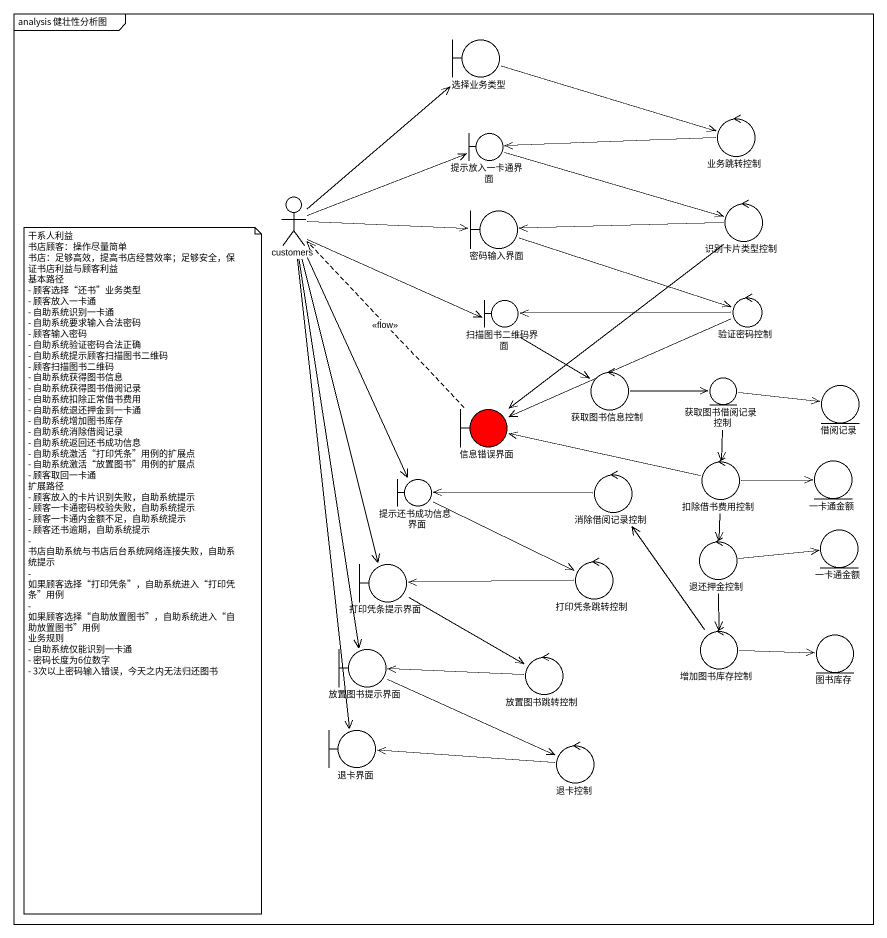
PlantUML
@startuml
mainframe analysis 健壮性分析图
boundary 选择业务类型
boundary 提示放入一卡通界面
control 业务跳转控制
actor customers
boundary 密码输入界面
control 识别卡片类型控制
boundary 扫描图书二维码界面
control 验证密码控制
control 获取图书信息控制
entity 获取图书借阅记录控制
boundary 信息错误界面 #FF0000
entity 借阅记录
boundary 提示还书成功信息界面
control 消除借阅记录控制
control 扣除借书费用控制
entity 一卡通金额
entity "一卡通金额" as 一卡通金额_2
boundary 打印凭条提示界面
control 打印凭条跳转控制
control 退还押金控制
control 增加图书库存控制
entity 图书库存
boundary 放置图书提示界面
control 放置图书跳转控制
boundary 退卡界面
control 退卡控制
选择业务类型 -right-> 业务跳转控制
提示放入一卡通界面 -right-> 识别卡片类型控制
业务跳转控制 -left-> 提示放入一卡通界面
customers -up-> 选择业务类型
customers -right-> 提示放入一卡通界面
customers -right-> 密码输入界面
customers -right-> 扫描图书二维码界面
customers --> 提示还书成功信息界面
customers --> 打印凭条提示界面
customers --> 放置图书提示界面
customers --> 退卡界面
密码输入界面 -right-> 验证密码控制
识别卡片类型控制 -left-> 密码输入界面
识别卡片类型控制 --> 信息错误界面
扫描图书二维码界面 --> 获取图书信息控制
验证密码控制 -left-> 扫描图书二维码界面
验证密码控制 -left-> 信息错误界面
获取图书信息控制 -right-> 获取图书借阅记录控制
获取图书借阅记录控制 -right-> 借阅记录
获取图书借阅记录控制 --> 扣除借书费用控制
信息错误界面 .up.> customers : <<flow>>
提示还书成功信息界面 -right-> 打印凭条跳转控制
消除借阅记录控制 -left-> 提示还书成功信息界面
扣除借书费用控制 -left-> 信息错误界面
扣除借书费用控制 -right-> 一卡通金额
扣除借书费用控制 --> 退还押金控制
打印凭条提示界面 -right-> 放置图书跳转控制
打印凭条跳转控制 -left-> 打印凭条提示界面
退还押金控制 -right-> 一卡通金额_2
退还押金控制 --> 增加图书库存控制
增加图书库存控制 -up-> 消除借阅记录控制
增加图书库存控制 -right-> 图书库存
放置图书提示界面 -right-> 退卡控制
放置图书跳转控制 -left-> 放置图书提示界面
退卡控制 -left-> 退卡界面
note as N1
  干系人利益
  书店顾客：操作尽量简单
  书店：足够高效，提高书店经营效率；足够安全，保证书店利益与顾客利益
  基本路径
  - 顾客选择“还书”业务类型
  - 顾客放入一卡通
  - 自助系统识别一卡通
  - 自助系统要求输入合法密码
  - 顾客输入密码
  - 自助系统验证密码合法正确
  - 自助系统提示顾客扫描图书二维码
  - 顾客扫描图书二维码
  - 自助系统获得图书信息
  - 自助系统获得图书借阅记录
  - 自助系统扣除正常借书费用
  - 自助系统退还押金到一卡通
  - 自助系统增加图书库存
  - 自助系统消除借阅记录
  - 自助系统返回还书成功信息
  - 自助系统激活“打印凭条”用例的扩展点
  - 自助系统激活“放置图书”用例的扩展点
  - 顾客取回一卡通
  扩展路径
  - 顾客放入的卡片识别失败，自助系统提示
  - 顾客一卡通密码校验失败，自助系统提示
  - 顾客一卡通内金额不足，自助系统提示
  - 顾客还书逾期，自助系统提示
  - 书店自助系统与书店后台系统网络连接失败，自助系统提示
  - 如果顾客选择“打印凭条”，自助系统进入“打印凭条”用例
  - 如果顾客选择“自助放置图书”，自助系统进入“自助放置图书”用例
  业务规则
  - 自助系统仅能识别一卡通
  - 密码长度为6位数字
  - 3次以上密码输入错误，今天之内无法归还图书
end note
@enduml
